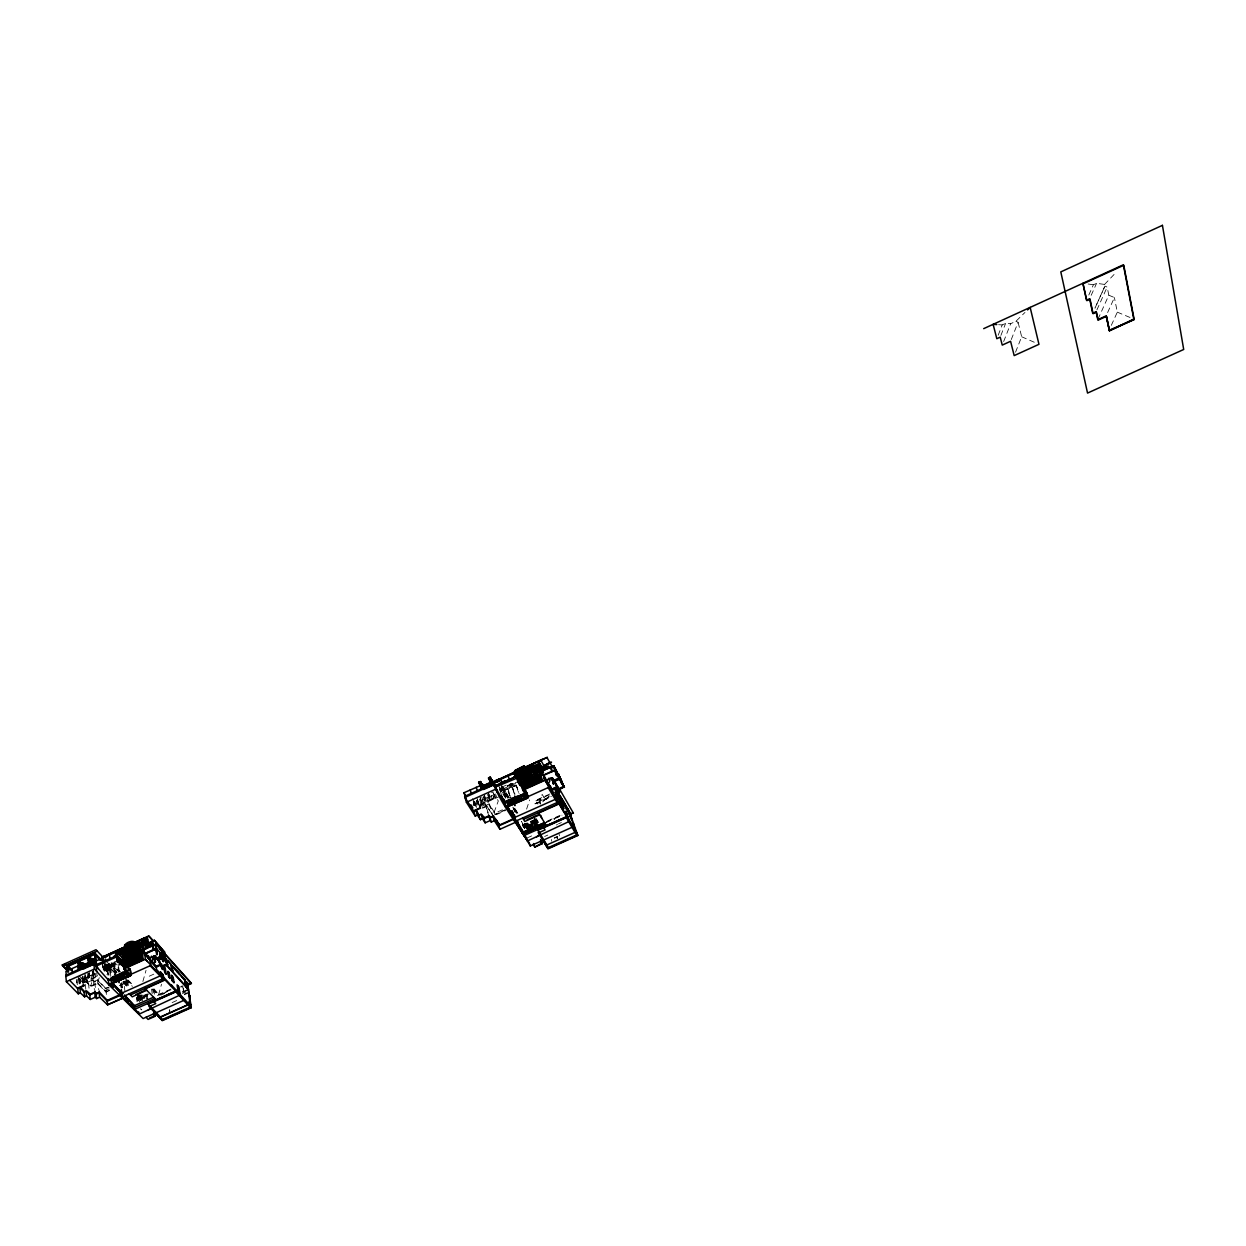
<?xml version="1.0" encoding="UTF-8"?>
<svg xmlns="http://www.w3.org/2000/svg" width="1246" height="1246" viewBox="0 0 1246 1246"><rect width="100%" height="100%" fill="white"/><g stroke="black" fill="none" stroke-linecap="round" stroke-linejoin="round"><path stroke-width="0.75" stroke-dasharray="5 3.75" d="M142.869 981.537L146.031 970.338M158.554 994.76L161.544 984.215M77.408 976.584L83.171 982.533L84.744 977.362M88.092 974.465L85.99 981.272L83.171 982.533M94.307 974.201L90.647 986.053L85.99 981.272L90.647 986.069L97.609 982.938L99.228 977.705M97.609 982.938L105.941 991.614L107.561 986.427M526.606 809.106L529.643 799.916M539.113 803.53L542.166 794.356L546.106 801.007M474.461 801.365L473.153 804.916L476.065 803.561L477.343 799.948M480.754 805.679L483.806 797.362L485.317 802.081M482.545 808.249L486.843 806.318L490.924 794.263M494.07 812.345L498.307 800.944L493.914 793.827M998.171 335.252L1002.22 324.926L1005.631 323.368L1010.677 323.695L1015.911 321.297L1024.975 312.45M1000.896 335.423L1005.631 323.368M1003.653 341.529L1010.677 323.695M1011.269 339.551L1018.107 322.262L1015.911 321.297M1015.552 352.182L1021.658 336.747L1018.107 322.262M511.234 783.282L510.112 783.796M1088.802 295.037L1093.412 284.758L1096.573 283.309L1104.563 284.431L1104.906 286.128L1094.985 308.151L1104.906 286.128L1107.18 287.094L1108.815 295.209L1097.773 319.677M1091.185 295.318L1096.589 283.309M1096.885 309.927L1107.18 287.094M1107.616 312.559L1114.407 297.56L1108.815 295.209M1111.307 325.362L1117.319 312.154L1114.391 297.56M549.268 795.805L545.888 799.683L535.733 800.306L537.898 804.122M1104.563 284.415L1115.746 272.718M542.742 801.848L545.032 799.62M109.446 990.539L106.003 992.19L97.671 983.515L90.709 986.645L86.067 981.848M119.756 985.617L126.625 982.346L122.996 981.318M93.45 970.852L94.011 977.378L97.328 975.883M488.603 793.562L490.831 800.197L494.226 798.655L491.999 792.035M501.733 787.176L506.297 785.136L506.748 786.538L515.314 782.69L514.847 781.289M114.056 962.161L118.993 959.934M507.667 785.572L514.084 782.69M103.714 961.865L107.312 965.681L115.769 961.881M507.543 785.79L514.287 782.753M519.8 780.775L500.69 789.357L500.222 787.861M115.115 962.862L107.686 966.195L113.993 972.877M115.489 963.111L107.14 967.394M515.517 783.391L500.067 790.213L499.88 789.107L500.456 790.042M500.596 791.07L515.268 783.921M475.147 802.408L477.171 801.505L479.959 805.897L485.005 803.623L489.662 816.909M89.027 988.171L88.341 981.941L84.603 978.048L82.625 978.935L79.495 975.68M85.476 977.736L88.341 976.443M89.665 975.852L92.531 974.574M93.855 973.967L95.288 973.328L95.646 976.443M116.034 963.797L109.196 966.88L110.209 975.369M515.283 784.887L502.963 790.416L505.004 796.755M110.832 976.381L109.726 967.239L116.408 964.233M481.19 800.415L484.133 799.091M485.488 798.468L488.432 797.16M489.787 796.537L492.746 795.213M505.814 797.549L503.618 790.727L516.56 785.463M109.726 967.239L113.931 965.899M115.037 975.026L113.838 965.385L116.766 964.622M505.409 809.698L495.238 814.261L489.429 805.009L486.392 806.38L485.348 804.729L480.302 807.003L477.514 802.611L475.489 803.514L472.39 798.639M503.618 790.727L507.558 788.952L510.58 797.907M510.05 795.649C503.633 785.774 515.423 783.36 514.832 796.007M514.302 793.749L512.075 786.927L516.28 785.587L518.523 792.394M473.309 805.414L476.065 803.561L478.651 807.642M503.633 791.973L507.122 796.256L503.337 791.008L504.303 791.677M82.859 982.378L98.216 975.493M482.077 803.327L485.037 802.003M489.335 800.057L486.392 801.38L484.585 795.571L486.345 801.458M490.706 799.449L493.65 798.125L491.874 792.254M495.02 797.518L496.5 796.848L495.565 793.951M82.952 983.156L98.527 976.163M479.289 805.601L500.643 796.007M88.341 981.941L93.263 979.73L94.665 981.194L95.584 989.293M118.152 969.372L118.277 970.4M94.665 981.194L97.624 979.854L105.676 988.249L106.408 994.464M486.049 805.274L489.086 803.904L494.896 813.155L503.368 809.355M482.389 807.72L486.688 805.788L490.799 812.33M108.838 987.159L105.474 988.031M109.041 987.362L105.739 988.841L97.702 980.462L94.727 981.786L93.325 980.322L88.419 982.533L84.666 978.655L82.688 979.527L79.557 976.288M494.631 814.806L505.269 810.04M496.578 814.541L505.44 810.57M104.493 990.897L109.726 988.561M105.941 991.614L109.383 990.072M119.725 985.43L126.625 982.346M549.782 794.014L535.733 800.306L537.711 803.608M535.92 800.82L549.953 794.527M149.255 976.194L154.473 973.858M540.608 804.184L539.534 801.303L550.125 796.49M534.799 803.779L551.355 796.365M535.702 803.904L551.137 796.988M523.881 825.491L521.373 821.348L521.716 822.469M136.998 999.027L145.922 995.04M137.776 999.323L147.682 994.884M523.398 826.441L535.204 821.176M138.431 999.588L141.016 998.42L141.701 1003.528M138.618 999.65L140.876 998.638M141.686 998.202L145.58 996.457L141.608 998.171L141.748 999.292M146.467 996.177L147.558 995.694M523.522 827.064L535.5 821.846M524.286 827.282L526.933 826.098M532.291 823.699L534.939 822.5M145.097 997.797L142.994 998.669L142.838 997.688M138.664 996.473L142.137 994.915M136.811 997.61L142.246 995.196M522.697 824.945L532.058 820.756M522.759 825.257L533.163 820.6M137.761 997.781L137.372 994.183M522.868 825.459L533.786 820.569L535.764 823.84M140.346 1002.765L136.904 998.311L147.402 993.607M136.935 998.544L147.433 993.856M522.401 826.145L534.986 820.507M138.306 998.358L137.636 994.464M524.052 825.662L535.048 820.74M137.029 999.245L149.286 993.763M141.733 997.672L146.28 995.32M138.96 998.949L138.228 995.087M141.717 997.563L146.717 995.32L147.246 998.934M523.289 826.752L536.45 821.083M525.516 826.176L536.543 821.239M536.59 821.41L525.469 826.005M140.549 1000.476L136.967 997.065L139.505 999.526M139.708 999.837L138.991 995.912M170.92 989.059L159.099 994.355L159.363 995.118L170.92 989.947M547.539 820.943L561.401 814.744M157.51 995.554L172.509 989.028M546.605 821.862L561.666 815.118M545.919 822.36L561.993 815.164M160.687 995.165L164.659 993.389M545.982 822.531L554.299 818.809M556.261 817.921L559.547 816.457M180.281 987.019L181.667 986.396M140.315 1008.746L141.779 1009.914L141.109 1009.198M186.744 989.869L182.695 991.691L181.823 985.96M527.089 837.951L532.135 835.708M558.535 823.824L561.385 822.547M556.401 824.977L557.507 824.478M182.632 992.517L187.71 990.243M182.414 993.529L185.81 992.018M184.315 994.09L187.71 992.564M184.33 994.76L187.663 993.264M172.119 1002.594L177.088 1000.367M544.642 836.487L547.804 835.069M554.221 837.873L557.741 836.3M551.464 839.508L551.542 841.206M554.33 838.231L557.196 836.954L557.71 838.449M501.733 789.59L500.923 789.653L501.406 791.163M108.402 965.868L108.76 975.151M998.576 324.692L1002.22 324.926M1088.163 284.01L1093.412 284.758M1117.304 312.154L1130.496 317.668M1021.658 336.747L1035.504 342.79M108.464 963.314L116.594 971.709M78.42 978.172L83.233 983.125M108.48 963.656L116.299 971.911M105.91 966.88L105.131 966.055L105.271 967.285M104.399 966.522L106.206 968.438M104.446 966.912L106.253 968.812M104.664 967.379L106.097 968.905L106.704 974.045M104.991 969.995L106.362 971.444M108.215 964.124L116.158 972.565M124.102 981.007L129.397 986.63M108.277 964.684L116.221 973.126M124.164 981.568L129.459 987.19M115.753 973.562L106.735 963.983L108.044 974.388M123.556 981.848L128.759 987.362M114.523 972.908L106.471 964.373L107.779 975.353M123.494 982.424L128.618 987.86M122.84 982.269L128.058 987.798M105.505 964.342L107.795 967.098M106.175 965.588L108.075 967.426L108.978 975.042M136.904 998.311L139.116 1000.647M102.686 962.348L107.358 966.662L108.62 977.331M102.468 962.442L112.42 972.986M111.112 962.862L119.709 972.02M127.045 979.73L132.232 985.259M117.638 970.696L113.822 966.647L114.352 965.323M125.706 979.278L132.388 986.396M142.184 997.407L142.714 1001.021M108.776 963.314L117.155 972.238M140.05 996.909L140.237 1000.413M107.063 962.005L116.735 972.301M146.218 995.554L146.779 999.199M111.875 962.675L120.364 971.724M128.213 980.088L132.107 984.231M153.928 988.779L159.177 994.931M153.087 989.168L158.694 995.211M152.105 988.981L157.712 995.024M486.688 805.788L492.871 815.6M502.34 786.74L509.256 797.876M505.736 798.234L499.677 789.325M500.02 790.291L500.518 791.117M500.767 783.843L509.287 798.172M501.702 786.055L508.493 797.113M526.046 825.942L527.105 829.415M501.25 786.226L508.446 797.938M515.19 808.95L518.071 813.622M514.551 808.343L517.417 813.031M501.422 787.908L507.776 798.234M513.663 807.813L516.623 812.641M516.919 813.591L513.944 808.747L515.19 812.61M498.042 785.058L505.658 797.471M522.541 824.852L524.161 827.5M499.584 787.893L502.418 792.503M528.74 824.93L529.799 828.216M528.133 825.195L529.285 828.45M527.603 825.241L528.756 828.683M527.183 825.631L528.242 828.917M502.045 786.351L509.084 797.861M532.369 823.248L533.381 826.612M531.263 823.606L532.338 827.079M530.656 823.871L531.902 827.282M530.126 824.104L531.341 827.453M529.612 824.338L530.858 827.749M535.266 821.394L538.272 826.332M533.615 820.055L535.593 823.31M534.394 822.204L535.546 825.631M534.3 822.235L535.469 825.677M516.28 785.587L518.819 793.671M536.091 818.435L538.07 821.706M536.403 819.385L538.397 822.672M536.014 819.261L537.914 822.407M535.811 819.946L537.711 823.092M535.624 820.771L534.409 818.778L536.512 825.21M534.939 820.398L537.976 825.459M535.204 819.136L535.609 820.055M528.818 825.319L529.145 826.238M554.236 818.638L554.563 819.588M559.08 834.275L559.61 835.864M556.76 837.141L557.258 838.651M540.297 802.798L540.577 803.654M535.842 819.432L537.213 823.154M533.973 815.507L536.325 822.531M534.908 819.307L536.138 822.983M534.892 819.821L536.605 825.163M533.942 819.027L536.076 825.397M534.861 822.064L535.998 825.444M531.808 823.419L532.945 826.814L531.762 823.513M530.407 824.618L530.718 825.537M516.296 785.027L519.099 793.546M529.145 824.681L530.329 827.983M526.591 825.755L527.712 829.151M524.955 824.213L526.466 828.839M524.379 823.248L525.89 827.874M512.34 787.363L514.551 794.185M523.678 825.335L524.753 828.668M523.071 824.354L524.706 828.761M522.51 823.435L523.756 827.048M508.103 789.263L510.86 797.783M513.757 808.514L514.769 811.66M512.869 807.159L513.773 809.962M507.122 796.256L506.81 795.291L506.452 796.552M503.882 791.163L506.078 797.985M499.864 789.964L501.484 795.041M494.101 794.605L494.974 797.58M492.902 791.631L494.849 797.798L479.071 804.869L476.564 796.692M491.267 795.883L492.186 798.779M488.37 792.331L490.831 800.197M488.183 795.509L489.631 800.134M487.575 794.185L489.335 800.15M489.086 803.904L492.715 815.538M486.968 797.814L487.871 800.726M484.305 795.493L486.22 801.661M483.277 796.116L485.099 802.019M485.005 803.623L488.619 815.258M481.75 796.848L483.557 802.658M480.208 797.487L482.046 803.39M480.006 797.424L481.906 803.608M479.492 799.091L481.003 804.013M477.95 800.757L479.57 806.022M477.249 799.698L478.9 805.072M477.171 801.505L477.514 802.611M478.075 805.103L476.704 800.617L474.773 801.474L476.611 807.47M474.072 801.287L475.661 806.458M473.869 801.225L475.505 806.598M473.355 801.645L474.43 805.165M473.184 801.723L474.539 805.664M183.333 988.421L183.723 991.022M182.695 985.742L183.536 991.302M169.845 1011.316L169.612 1009.712L169.409 1011.503M153.788 989.262L154.504 994.433M152.806 989.277L153.305 992.891M151.56 989.215L152.183 993.732M147.402 995.149L147.791 998.747M144.396 996.987L144.52 997.984M141.639 995.414L142.091 998.7M140.845 994.557L141.499 999.51M140.175 996.286L140.673 1000.008M139.131 993.592L140.004 1000.18M138.649 995.663L139.381 999.51M137.917 994.76L138.571 998.638M137.185 997.47L137.652 1001.083M136.562 997.906L137.044 1001.675M127.777 981.505L128.307 985.617M127.388 981.365L127.777 984.449M125.877 980.649L126.22 983.406M124.32 986.334L125.036 992.018M121.765 982.705L122.451 988.156M121.454 983.032L122.077 988.094M120.831 983.842L121.298 987.782M118.775 967.566L119.227 971.226M120.628 983.624L121.096 987.564M118.043 964.046L119.086 972.674M118.136 967.317L118.822 972.799M114.196 965.775L115.317 974.902M113.573 965.51L114.679 974.652M110.084 967.612L110.972 974.933M107.125 964.077L107.312 965.681M106.642 966.538L107.654 975.011M106.159 965.401L107.234 973.406M105.863 965.588L106.813 974.294M105.38 968.204L105.676 970.712M104.353 965.229L105.116 972.628M104.057 966.289L104.68 971.615M103.48 965.899L104.088 971.039M102.748 964.934L103.418 970.556M102.172 962.675L103.06 970.182M96.721 972.69L97.079 975.789M97.624 979.854L98.777 989.838M93.466 969.357L94.416 977.798M92.391 971.179L93.123 977.767M93.263 979.73L94.385 989.713M92.235 971.382L92.889 977.767M91.098 975.213L91.456 978.328M89.26 972.721L89.961 979.045M89.089 972.659L89.821 979.263M88.061 973.266L88.933 979.652M87.999 973.344L88.684 979.558M86.909 977.098L87.251 980.213M85.086 974.606L85.772 980.929M84.899 974.528L85.616 981.147M84.603 978.048L85.071 982.409M85.273 984.293L85.881 989.931M84.167 976.288L84.744 981.537M83.061 976.584L83.669 982.222M82.501 976.007L83.311 983.53M82.579 978.686L83.093 983.296M81.893 977.565L82.407 982.378M80.024 978.406L80.71 984.823M79.417 978.172L80.009 983.701M79.246 978.094L79.853 983.857M78.919 978.982L79.51 984.636M78.716 978.531L79.152 984.247M77.112 979.107L76.831 983.032L76.442 979.403M76.8 979.714L77.361 985.056M531.684 823.964L527.541 825.818L527.883 826.877L532.042 825.023L531.684 823.964M127.466 981.318L126.064 979.839L126.5 983.203L127.886 984.683L127.466 981.318M533.927 822.547L534.955 825.911L533.927 822.547M533.413 822.781L534.425 826.145L533.381 822.718"/><path stroke-width="1.5" d="M88.45 959.077L89.105 957.068C92.562 958.953 84.868 960.043 90.008 958.361M489.413 779.139L490.285 777.021L491.111 778.563L489.195 779.233M141.904 940.917L144.147 938.191L150.174 944.873M539.051 781.367L541.512 780.572M138.945 957.644L139.35 960.697L139.895 960.136M518.087 774.187L518.616 775.806L515.906 777.037L518.071 774.171M1027.561 309.927L1030.162 307.388L1038.962 344.317L1014.182 355.608L1010.584 341.279L1002.251 345.095L1000.211 337.152L996.816 338.71L993.124 324.334L996.753 324.567M540.733 768.673C546.278 762.287 562.148 758.175 540.312 767.816M123.37 953.05L120.722 954.234L123.136 951.29M538.272 762.692L540.826 760.247L545.608 768.673M521.981 768.003L524.317 765.792L526.139 768.875M543.786 766.197L550.031 762.848L543.786 765.947M540.748 767.287L544.113 766.103M148.975 958.719L151.249 961.258L149.567 959.295M1083.272 283.745L1123.767 265.273L1134.172 319.506L1109.423 330.782L1106.479 316.359L1098.131 320.144L1096.48 312.17L1093.069 313.696L1090.048 299.242L1086.855 300.66L1082.899 283.278L1086.496 300.193L1089.658 298.76L1092.695 313.229L1096.091 311.687L1097.773 319.677L1106.105 315.877L1109.423 330.782L1133.798 319.054L1123.362 264.791L983.686 328.648M90.709 962.473L90.086 959.342L88.918 959.358M480.582 783.547L482.342 784.482L483.386 787.534L481.688 784.295M489.849 779.03L492.139 780.058C500.222 804.262 517.947 823.886 530.282 845.956L572.88 826.923M109.773 984.356L130.378 975.836L108.916 984.901L94.462 969.045L93.17 958.844L93.528 963.283M1109.065 330.315L1134.172 319.506M151.015 950.9L156.077 948.611L155.516 944.624L144.053 949.359L155.75 944.11L162.323 951.43L163.257 961.569L162.712 955.324M500.908 796.443L501.313 795.696L504.287 800.976L505.674 807.346L527.572 798.094L506.826 807.159M130.378 975.836L109.757 984.138L112.934 987.471L112.389 982.969L122.03 993.124M105.941 960.261L103.216 960.915M493.323 784.653L497.029 790.011M68.468 971.257L62.3 964.902L96.004 949.732L103.667 957.894M63.608 966.242L97.281 951.087M66.443 965.245L94.821 952.474M101.829 960.432L94.883 953.065L66.832 965.697L67.346 970.805M100.739 959.825L94.945 953.688L67.191 966.071L67.814 972.16M492.077 779.856C496.188 792.908 488.728 772.473 493.478 782.753M91.083 962.379L78.7 967.94L78.14 962.597M481.517 787.238L492.372 782.862M98.356 968.718L93.824 963.828L65.836 976.428M514.598 774.872L539.845 763.518L513.368 772.582L547.415 757.288M152.619 943.222L147.262 946.228L153.554 943.938M548.785 766.788L542.431 769.094L539.3 763.751L542.82 769.919M521.996 784.622L521.077 785.027L522.822 790.275L544.985 780.292L539.02 762.91L542.493 768.86M166.466 960.401L167.011 964.17L166.107 959.607M94.945 953.688L95.662 965.463M78.623 963.36L77.75 962.177L79.542 961.367L80.523 962.41M89.136 957.458L87.36 958.267L89.105 957.068L90.382 963.797L79.448 968.718L78.7 967.94M77.797 962.566L79.573 961.756M77.922 962.691L79.697 961.896M89.042 957.691L87.703 958.283L89.042 964.404L88.746 958.563M478.604 782.27L480.442 781.444L481.299 782.986L479.461 783.812L478.604 782.27L479.585 783.796M488.448 777.847C493.4 776.507 486.033 777.722 489.413 779.373M478.729 782.628L480.567 781.803L481.299 782.986M82.407 966.6L81.956 963.47L78.654 962.971L79.448 968.718M478.822 782.784L480.645 781.958M490.535 783.376L488.868 778.252L490.254 777.629L490.799 778.516M78.747 963.065C77.953 972.16 81.987 964.544 89.478 962.27L90.522 963.298M88.295 958.922L90.086 958.112M78.887 963.376L80.227 962.769L80.803 968.111L79.526 966.787M491.407 783.827L489.958 778.376L491.438 782.924L493.899 784.855L483.713 789.434C479.274 788.983 478.573 776.336 481.579 787.347M479.352 783.438L481.174 782.613M489.164 779.03L491.111 778.563M89.401 962.161L93.559 962.286C87.796 965.416 86.893 955.557 93.201 959.046L92.033 959.529M83.124 963.516L79.401 963.75L77.75 962.177M89.914 959.342L89.073 959.202M489.849 779.233C495.285 782.768 486.719 775.713 491.158 782.363M89.712 959.451L92.079 959.42M482.981 787.316L481.75 784.17L479.679 783.002M81.738 963.579L82.75 963.61M481.937 784.435L480.131 782.8L481.392 787.643L480.831 786.756L491.142 782.114L493.105 783.08L491.485 782.317M490.597 779.731L491.407 780.183M83.809 963.797L82.906 963.625M90.304 964.015L93.793 963.033L93.139 958.844M490.426 779.466L491.236 779.918M126.749 948.081C119.709 944.826 133.431 938.534 134.755 942.755M93.201 959.42L92.235 959.42L92.702 962.551M465.07 796.178L464.026 792.721L482.311 784.746M84.058 963.703L79.884 963.563M124.569 945.714L133.711 941.602M480.598 783.718L482.794 784.669M80.211 966.553L90.88 962.488L90.413 959.358L91.861 959.529M89.93 962.333L88.871 962.862M152.791 940.699L148.928 936.4L101.658 957.66L148.85 935.839L154.006 941.571M101.861 957.24L105.147 955.76L105.708 957.193M489.834 783.049L481.19 786.896L481.797 787.799M481.299 787.254L486.703 784.809M491.516 782.504L492.372 783.485L481.143 788.531L479.04 782.675M499.584 780.339L498.976 779.093L495.596 780.603L496.796 781.164M78.95 968.189L78.451 963.423M88.466 964.124L92.251 962.41L93.185 963.454L92.578 959.436M102.515 956.944L144.147 938.191L117.513 950.76L144.225 938.752L150.345 945.527M492.045 782.675L480.956 788.251M92.079 962.41L95.942 964.996M128.54 946.321L129.35 945.963M130.441 945.418L132.076 944.686M496.438 780.837L499.148 779.622L499.693 781.055M93.528 962.301L92.422 962.426M491.874 783.625L490.581 783.08M83.778 967.161L65.727 975.275L66.365 981.661L78.28 993.825L80.383 992.891L84.557 996.816L86.535 995.928L90.273 999.463L95.226 997.252L96.627 998.576L99.618 997.236L107.623 1004.899L122.591 998.202L122.139 994.542M142.309 940.855L147.62 945.87M492.793 783.329L498.789 781.32M506.546 806.209L513.991 818.264L515.33 822.391L499.958 829.275L494.335 820.709L491.267 822.08L490.254 820.553L485.161 822.827L482.467 818.762L480.426 819.681L477.42 815.149L475.256 816.114L466.425 802.315L464.633 796.35L483.479 787.908M519.411 771.726L522.588 770.293L526.046 780.65M493.4 783.812L492.139 782.706M93.839 963.501L83.949 968.142L93.824 963.828M144.863 940.543L145.969 940.06L146.203 941.742M488.588 786.46L493.681 784.17M79.978 968.485L84.012 968.687L93.917 964.233L89.182 963.22M117.482 954.467L120.722 953.003M102.997 961.102L105.38 959.934M114.009 956.149L120.815 953.097M500.222 782.971L505.378 780.65M513.975 776.788L515.813 775.962M95.521 965.011L117.311 955.386L118.526 961.943L117.654 962.333L116.563 956.944L96.082 966.148L93.092 962.706M95.49 965.292L96.612 965.338L95.833 965.697L94.587 953.751M494.506 786.101L516.607 776.165L522.588 786.428M102.686 962.348L105.863 960.915M520.454 784.559C529.005 799.247 518.492 776.803 517.012 776.165L494.569 786.351L495.596 786.444L494.366 782.566L493.354 782.566L515.486 772.754L521.435 784.232M123.588 953.159L126.469 951.866M128.665 950.885L131.546 949.592M133.976 948.502L136.842 947.209M139.054 946.212L141.919 944.92M494.678 786.538L493.525 782.472M500.767 783.843L505.814 781.569M519.878 775.464L522.822 774.14M525.096 773.127L528.039 771.804M530.547 770.682L533.49 769.358M535.764 768.33L538.724 767.006M145.704 944.125L154.348 940.247L164.752 952.302L154.348 940.247M492.575 783.018L495.394 787.098L517.713 777.816L527.011 793.281L528.475 797.674M124.865 977.627L124.413 974.154L127.731 972.674L127.949 976.194L130.752 974.933L124.693 968.578L124.117 963.703L117.934 957.068L116.563 956.944L117.654 962.333M144.801 945.138L154.426 940.808M137.2 949L134.163 950.371L134.88 955.775L137.917 954.42L137.138 949.078M142.278 946.726L139.241 948.081L139.973 953.486L143.01 952.131M531.061 772.427L534.176 771.025M66.365 981.661L94.462 969.045M466.425 802.315L495.316 789.341M118.697 959.14L120.068 959.249L120.691 964.248L119.803 964.638L118.697 959.14L119.585 958.735L120.239 964.046M548.536 766.352L542.431 769.094L547.15 766.368M517.978 780.152L518.897 779.747L520.781 784.98L519.878 785.385L517.978 780.152L519.255 780.323M124.179 957.722L127.092 956.414M129.257 955.433L132.185 954.125M134.568 953.05L137.496 951.726M139.661 950.76L142.589 949.452M521.28 779.716L524.286 778.376M526.513 777.379L529.519 776.024M531.98 774.919L534.986 773.564M537.213 772.567L540.219 771.212M120.161 960.027L124.226 964.887L120.239 960.541M117.171 961.819L118.541 961.928L117.934 957.068M519.489 781.04L522.915 787.41M558.083 774.187L553.831 765.683L541.823 771.072L553.504 766.243C557.32 769.498 567.055 799.761 558.488 774L562.444 783.625M519.224 781.834L517.947 782.192L519.208 782.363M519.816 782.021L523.398 789.45M120.426 962.13L124.569 967.519L120.566 963.189M132.59 956.803L129.553 958.174L128.852 952.754L131.889 951.383L132.528 956.788M122.871 961.32L143.929 951.866M525.127 780.853L522.105 782.208L520.392 777.224L523.507 775.822L525.189 780.884M530.36 778.501L527.354 779.856L525.687 774.887L528.725 773.47L530.422 778.532M532.821 777.411L535.827 776.056L534.145 771.087M538.054 775.059L541.06 773.704M120.504 962.66L124.6 967.503M542.103 773.439L520.47 783.158L521.217 784.575M523.242 788.391L520.298 783.5M119.772 963.765L119.523 960.837M122.965 962.083L144.474 952.427M119.32 964.124L120.192 963.734M520.454 783.999L520.626 784.482M520.703 783.874L542.804 773.937M120.628 963.719L124.429 967.581M123.556 962.504L122.124 949.919M519.52 784.809L520.766 784.98M122.061 963.423L120.13 961.149L124.335 965.401M123.074 962.956L144.598 953.283M123.136 963.329L124.008 962.94M156.077 948.611L144.863 953.642L148.897 958.065L155.236 955.775M543.069 774.747L521.872 784.264L523.694 789.886L528.102 797.16L524.379 788.438M144.925 954.047L156.638 948.782M123.229 964.093L124.102 963.61M543.412 775.51L555.451 770.106M521.28 785.634L522.167 785.245M521.326 785.743L522.199 785.354L523.694 789.886M528.834 782.924L531.917 781.554L532.899 784.497L529.861 785.805M124.164 965.479L120.192 961.678L124.491 966.989M500.674 796.537L501.593 796.132M126.485 964.856L129.382 963.563M130.705 962.956L133.587 961.663M134.926 961.071L137.808 959.763M139.147 959.171L142.044 957.878M525.049 786.319L528.008 784.996M529.379 784.373L532.354 783.049M533.724 782.426L536.683 781.102M538.054 780.479L541.029 779.155M77.377 988.234L83.996 985.259M126.64 966.46L129.631 965.12L129.226 961.959M130.861 964.56L133.852 963.22L133.447 960.059M135.082 962.675L138.088 961.32L137.667 958.174M139.303 960.775L142.309 959.42L141.873 956.274M473.511 810.803L480.317 807.751L479.975 806.676M69.683 980.368L77.735 988.608L84.354 985.633L83.061 984.309M525.532 787.752L527.961 786.413M483.573 788.998L493.743 784.341L464.96 797.44L473.776 811.239L480.582 808.171L479.632 806.676M162.323 951.43L159.301 948.829M156.498 954.358C158.943 957.317 153.305 940.091 156.762 954.654M161.435 958.781C157.089 938.565 162.961 973.344 160.641 953.237L159.831 953.112L160.936 958.999M557.071 774.965L556.573 775.604L553.831 765.683M558.551 774.187L562.865 784.528M148.445 958.704L154.426 956.025L158.491 960.183M546.215 780.136L551.153 777.925M559.656 780.541L555.264 769.779L543.225 775.183L551.776 790.042M558.706 774.654L559.859 778.158M554.19 780.666L558.068 787.41L551.962 778.002L545.826 780.759L550.467 788.749M557.834 775.355L560.248 778.999M553.333 783.921L551.962 778.002L553.333 783.921L553.894 783.267M162.93 953.424L163.911 957.598M112.436 976.973L117.451 974.715M120.8 973.219L130.036 969.077L130.768 974.979M110.754 978.126L115.722 976.584M119.149 974.356L122.638 972.799M163.553 954.327L164.815 959.373M526.31 791.646L525.142 791.615M107.95 979.527L109.695 980.135L114.585 977.939M162.494 955.09L167.042 963.376L162.478 954.981M503.914 802.237L509.925 799.402M511.592 798.655L515.19 797.035M516.389 796.505L519.021 796.147M559.407 777.379L563.862 786.351L558.006 788.983L554.049 780.292L559.89 777.66M127.637 971.226L108.324 980.026L96.082 966.148M128.79 969.092L130.145 970.229M160.672 956.398L157.214 957.956L161.139 966.507L161.98 967.441L167.665 964.887M163.117 955.775L156.03 958.486M164.02 955.23L164.706 958.875M526.591 792.612L504.817 801.832M165.562 960.37L164.176 955.589M495.394 787.098L504.209 802.782L526.669 792.705M125.846 972.877L115.738 976.693M560.03 778.034L553.022 781.382L551.589 778.906M99.618 997.236L99.119 992.86L96.129 994.199L94.727 992.75L89.774 994.962L86.005 991.084L84.027 991.972L79.837 987.673L80.383 992.891M161.046 957.567L163.538 956.445M518.772 796.988L523.709 794.761M157.385 959.233L163.086 956.679L166.839 963.968M493.058 816.613L489.99 817.983L488.946 816.332L483.869 818.622L481.081 814.23L479.04 815.149L475.941 810.258L477.42 815.149M111.252 980.228L114.227 978.889M116.08 978.048L122.747 975.057M124.6 974.232L127.59 972.892M164.519 956.523L165.562 960.573M554.47 781.476L560.591 778.672M163.787 957.115L157.946 959.669L155.252 955.947M560.466 779.451L563.753 786.693L561.557 780.993M116.205 979.06L122.871 976.07M154.535 961.881C156.544 963.189 152.51 958.89 153.756 956.321L156.108 959.062L157.868 959.186M116.065 979.372L123.058 976.148M165.033 957.458L166.061 961.523M512.604 801.785L519.8 798.561L512.636 801.879M560.934 780.432L560.7 779.171M165.422 958.283L166.902 962.971M111.875 982.751L123.136 993.592M130.409 974.559L151.015 965.338L191.261 1007.313L162.214 1020.272L155.423 1013.06M111.673 983.281L118.9 980.041L119.227 982.72L116.049 979.278M125.052 977.269L127.917 975.976M506.592 806.1L513.726 816.255M165.889 959.155L167.789 965.229L166.434 963.734M527.868 796.692L549.05 787.207L577.708 835.163L547.882 848.464L542.913 840.318M506.888 807.361L508.804 810.367L507.465 806.162L514.146 803.156L514.956 805.664L513.383 803.047M522.183 799.543L525.142 798.219M162.915 961.196L163.756 961.351M528.102 797.113L525.205 798.406L524.255 795.322M562.195 782.348L559.454 776.523M119.99 994.666L107.296 1000.351L99.415 992.19L96.425 993.529L95.023 992.081L89.416 994.588L89.291 993.436M483.604 818.186L489.351 815.616L490.394 817.267L493.463 815.881L499.288 825.132L513.959 818.544M165.734 961.133L166.185 962.021M562.522 783.189L563.675 786.553M160.765 974.061L156.575 969.466L156.124 966.32L161.497 963.859M556.993 786.896L551.573 789.341L548.302 782.986A3.785 2.523 -19.2 0 0 549.611 779.731M161.871 964.466L156.093 967.254L150.828 961.46M557.133 787.285L559.641 791.942L557.133 787.285L551.417 790.385M551.371 790.213L557.476 787.472M563.706 785.883L559.376 777.286M161.139 966.507L167.244 964.077M559.89 788.796L564.267 786.833L558.613 790.026L558.006 788.734M162.245 969.123C164.394 969.715 160.5 968.703 161.778 965.884M558.706 791.802L559.641 791.942M172.104 967.566L172.976 967.176L187.57 983.374L186.713 983.764M160.983 975.54L119.663 994.059L132.403 1006.534L132.029 1003.637L125.363 996.613L125.799 1000.071M494.662 818.622L499.21 824.478L496.033 819.432M556.837 798.67L513.648 817.937L522.79 832.266L516.997 821.612L518.04 824.852M513.663 818.046L515.003 817.454M120.473 995.289L107.203 1001.239L98.761 992.486M163.615 978.188L160.968 975.4L160.454 971.88L163.226 974.917L163.709 978.312L121.625 997.236L108.916 984.901L108.246 979.263L109.212 979.621M107.421 1004.681L122.591 998.202M129.273 993.778L130.487 994.978L164.02 979.963M145.284 988.841L164.363 980.306L150.127 965.743M522.635 817.983L523.507 819.354L557.974 803.935M538.615 813.108L558.208 804.324L548.131 787.612M136.141 994.448L145.735 990.149M527.136 819.775L538.615 814.635M146.67 990.227L132.247 996.831L130.487 994.978M131.157 1004.027L132.029 1003.637M521.015 829.945L521.903 829.556M134.023 1007.578L131.235 1004.65L131.531 1006.924L153.601 997.174M523.881 835.77L521.202 830.537L521.949 832.764L544.471 822.562M521.949 832.764L544.938 822.609M132.87 1008.232L154.925 998.498M569.001 813.14L569.874 812.735L555.171 787.363M522.245 832.281L522.915 834.275L545.405 824.089M522.915 834.275L545.468 824.182M187.975 984.652L191.354 983.141L188.053 985.212M569.796 814.245L573.269 812.688L569.983 814.759M134.21 1009.54L176.029 990.944M176.138 991.068L147.542 1003.7L152.183 1008.31M523.818 835.677L566.743 816.582M566.821 816.722L537.556 829.82L540.795 834.976M148.103 1004.26L176.589 991.536L176.418 990.399M537.883 830.334L567.132 817.251L566.774 816.192M149.691 1005.849L148.835 1006.238L162.26 1020.661L191.308 1007.687L187.445 982.549M187.819 989.402L187.71 990.243M539.02 832.141L538.132 832.546L548.006 848.838L577.833 835.521L569.329 811.644M151.732 1007.874L148.103 1010.21M540.484 834.462L536.605 836.907M189.548 1000.694L189.345 994.884M573.643 823.513L572.428 822.251M184.61 1000.024L143.119 1018.558L121.625 997.236L121.018 992.361M154.364 1014.992L155.205 1016.253L148.087 1019.43L146.031 1017.266M154.551 1015.194L153.974 1011.799M541.247 842.467L541.87 843.137L534.783 847.078L542.088 843.807L540.577 839.929M149.411 1018.075L155.111 1015.537M541.527 842.748L540.499 839.975M534.518 846.159L533.662 843.542M159.504 1017.406L188.598 1004.401L191.308 1007.687M159.613 1017.53L188.707 1004.541M190.108 1004.369L188.769 1001.893L189.267 1005.133M575.87 832.017L545.982 845.364M575.995 832.421L575.2 829.665M117.513 950.76L143.508 941.275L118.946 952.333L117.513 950.76L120.722 954.234M146.794 955.76L147.246 955.62A4.05 2.539 -10.5 0 1 147.76 955.511M101.596 957.084L107.094 955.994M124.491 945.169L127.886 944.53M121.064 949.499L117.436 950.2L120.66 953.673M62.3 964.902L66.131 964.451M79.884 966.585L80.71 967.363M83.684 963.345L79.666 963.672M480.567 783.313L482.685 784.326M112.934 987.471L110.24 984.636M160.563 972.129L162.369 976.817L161.03 975.353M156.233 999.822L144.941 988.499L146.685 990.368M162.338 976.911L163.709 978.312M80.756 987.595L83.903 990.819L84.557 996.816M62.362 965.525L68.499 971.849M87.142 991.224L89.65 993.81L90.273 999.463M96.658 992.75L96.425 993.529M71.629 969.668L67.486 965.401L68 970.447M67.549 966.008L71.692 970.291M66.832 965.697L70.975 969.964M69.776 969.295L67.253 966.694L95.319 954.078L96.612 965.338M80.133 968.407L79.23 967.706L92.033 962.519M82.516 967.13L84.012 968.687M83.466 963.516L79.557 963.22M120.332 992.641L121.485 993.856L121.438 992.797M87.313 957.878L88.435 959.311M91.254 962.379L92.516 963.423L92.188 959.545M111.813 983.686L121.158 993.514M90.927 962.364L91.846 963.376L91.41 959.389L92.204 962.535M90.086 962.348L91.192 963.345L90.756 959.373M138.867 1013.325L134.132 1008.357L134.288 1009.634M121.469 996.052L131.484 1006.566M89.105 962.473L89.883 963.283M88.201 962.831L89.416 964.139M129.911 975.353L123.837 968.967L121.469 950.215M93.107 958.999L95.194 961.414L116.579 951.679L123.074 958.672M88.918 957.551L90.133 958.501M124.444 994.978L134.911 1006.005M89.182 958.595L90.133 963.547M111.673 982.533L122.046 993.778L111.719 982.923M102.982 961.663L103.418 962.66L102.359 958.065M154.769 1015.428L154.224 1012.204M153.165 1014.073L155.205 1016.253M100.007 959.513L94.213 953.377L100.085 960.121M115.224 951.586L115.722 955.542M124.507 966.989L123.961 962.566L117.046 955.37L116.563 951.664L116.875 955.417M126.531 965.634L130.16 969.544M125.893 965.619L130.659 970.727L131.266 975.431M120.784 949.81L120.068 949.047L120.379 949.873M123.416 948.627L122.7 947.863L123.494 949.203M126.531 944.826L127.575 945.979M147.526 961.554L145.408 959.249L142.854 940.605M149.131 957.535L151.015 965.338L145.408 959.249L123.837 968.967L124.693 968.578L123.961 962.566M148.959 958.47L144.661 953.751L156.373 948.486L160.329 952.879M156.591 966.818L151.576 960.604A3.831 2.399 -10.5 0 0 152.339 957.613M188.894 1002.656L190.872 1004.837M144.754 954.436L156.217 967.005M161.902 973.593L163.148 974.964M189.143 1004.354L171.263 984.761L171.434 985.898M163.538 977.082L171.403 985.711M161.31 966.195L167.587 964.279L167.011 963.641M171.979 978.126L173.879 982.471M168.755 977.004L170.11 978.499L169.285 972.846L167.93 971.35L168.755 977.004L168.039 971.584L169.222 972.892M172.322 980.913L174.019 982.783L173.178 977.144L171.496 975.275L172.322 980.913L171.59 975.509L173.474 979.714M142.091 939.718L146.389 944.452M142.978 941.509L147.542 946.057M142.542 941.291L147.667 947.038M147.168 947.007L145.315 944.966L145.751 948.175M155.205 961.569L154.426 956.025L160.345 962.597M145.626 946.508L147.246 948.284L147.075 947.053M159.815 962.13L154.426 956.025M165.251 968.516L164.051 967.192L164.83 972.565M188.613 994.62L190.015 996.629L188.707 995.18M145.798 947.739L146.607 948.627L146.265 946.166M152.853 945.403L153.679 949.686M162.105 955.635L163.257 961.569M152.323 945.636L153.149 949.919M185.607 983.639L187.04 985.228M187.476 987.907L185.981 986.256L185.218 981.054M166.528 964.856L188.458 989.106M166.528 965.463L188.567 989.854M164.301 953.034L191.354 983.141M163.101 952.162L191.432 983.701M167.758 960.541L171.559 964.747M184.782 979.449L172.82 966.148L172.976 967.176M147.978 939.063L148.321 943.643M160.641 953.237L163.46 956.71L162.587 952.489M166.668 959.809L171.652 965.338M172.898 966.725L179.502 974.045M182.072 976.911L184.875 980.01L185.934 986.925M187.507 982.938L186.962 982.331L187.897 988.499M1106.479 316.344L1109.423 330.782M555.031 795.742L557.071 800.275L554.922 795.493L556.9 798.951M464.633 796.35L466.347 799.029M476.642 810.803L480.426 819.681M464.026 792.721L465.474 795.68M470.926 804.838L472.888 807.891M481.672 814.604L484.211 817.236L483.277 817.111L485.161 822.827M492.793 816.192L498.867 825.849L514.24 819.011L504.209 802.782M481.75 786.304L482.311 787.223M482.607 787.674L483.713 789.434M479.757 783.718L481.143 788.531M481.859 787.441L481.299 786.475L482.529 787.924L480.769 782.893M527.572 798.094L522.822 790.275M546.402 825.693L538.365 812.703L539.643 814.822L524.8 821.472L523.507 819.354M503.602 801.271L503.867 801.708M506.437 805.851L513.882 817.906L511.67 811.021M528.927 842.639L526.264 838.013M488.79 778.111L489.585 779.311M491.22 782.223L495.051 786.024L496.936 791.958M523.491 834.571L526.98 840.209M514.427 820.444L521.778 832.328M490.332 782.846L490.986 784.108L489.398 779.015M533.335 844.103L533.849 844.913M533.272 844.617L534.783 847.078M517.215 820.6L518.102 822.064M503.4 798.717L504.287 800.15M491.89 780.448L492.684 783.594M513.882 816.519L514.754 817.921M516.015 819.961L523.725 832.453M507.465 806.162L515.673 821.13M511.826 799.371L505.471 802.954L504.895 801.661M540.655 840.832L541.153 841.657M540.593 841.362L542.088 843.807M543.131 839.617L546.122 844.508M513.368 772.582L515.735 776.507M520.127 783.578L525.719 793.001M515.906 777.037L513.539 773.112L540.826 760.247M518.352 774.965L517.043 772.785L519.411 779.996M517.106 769.607L517.869 770.9M517.542 771.85L517.199 771.508M544.595 778.797L548.474 785.432M556.043 798.779L557.943 801.972M543.786 778.376L550.234 789.372M552.087 792.503L553.925 795.649M554.595 796.786L555.934 799.075M538.599 763.658L541.044 767.848M541.776 768.922L542.945 770.931M559.049 798.655L558.068 796.926L560.902 803.904L559.065 798.624M542.166 770.059L543.49 772.395L541.231 767.458L542.259 770.449M561.619 804.028L562.771 806.069M572.802 823.295L573.939 825.459M557.024 797.222L558.006 798.951L555.186 791.973L557.865 798.639M559.921 802.175L560.747 803.577M562.522 806.614L563.737 808.747L560.669 801.365L563.581 808.42M566.151 812.548L566.852 813.731M567.008 815.009L567.849 816.582M543.287 775.121L549.05 787.207M575.45 830.381L576.898 832.842M576.01 831.97L563.036 809.822L563.394 810.881M555.623 797.533L550.467 786.133M557.616 800.944L563.332 810.71M555.981 788.516L559.22 794.465M569.531 811.785L561.821 798.53L562.148 799.496M569.079 812.47L570.107 814.261M554.797 787.752L556.292 791.085M557.647 791.802L559.937 797.347M555.451 789.684L556.432 791.397L555.405 788.531M559.111 795.945L560.077 797.658L558.629 793.484M569.92 814.915L570.995 816.769L568.752 810.944M538.817 761.758L541.948 767.115M554.034 788.064L571.992 818.793M551.931 771.679L550.311 767.256M559.703 789.357L573.456 813.217M552.679 777.987L554.112 780.448M551.962 778.002L558.192 789.294M557.554 774.716L559.516 778.267M554.766 770.402L556.573 775.604M563.846 786.117L564.469 787.394M552.835 767.707L546.932 757.49L493.883 781.709L542.275 759.344M550.857 767.022L552.461 771.445M188.442 993.498L189.937 996.068M561.307 780.728L561.697 781.756M562.351 782.8L561.868 782.13M575.792 831.876L577.833 835.521M546.838 781.413L547.586 783.843L546.418 780.744M166.793 960.51L161.996 951.57L166.403 960.277M553.504 766.243L554.813 769.95M567.615 808.498L571.976 820.958M573.581 825.537L576.259 832.686M568.846 812.719L570.87 818.497M572.319 822.999L574.11 828.154M569.702 821.207L527.245 841.05L526.544 838.901M569.375 820.662L565.622 811.364L568.145 818.529M557.149 786.771L558.956 792.238M560.342 796.023L560.684 796.973M556.728 786.039L555.233 782.737M548.536 766.352L542.244 768.564L542.555 769.483M557.974 793.39L559.158 796.77M556.915 798.92L558.021 802.097L514.785 821.535L513.305 816.971M555.996 797.393L557.04 800.415M545.296 777.893L546.231 780.385M541.963 768.782L542.758 771.072M544.362 776.32L544.751 777.442M544.159 775.962L544.891 778.096M538.443 763.159L542.337 774.14M541.356 773.766L539.534 768.471L536.076 770.028L537.883 775.324M538.365 765.792L539.175 768.175M541.138 773.719L539.409 768.673L536.294 770.075L538.007 775.121M536.855 766.524L537.633 768.813M537.867 769.421L539.565 774.373M541.589 780.588L540.577 777.66L537.509 779.03L538.506 781.974M535.297 767.162L536.107 769.545M539.051 778.392L540.032 781.242M533.693 765.309L537.197 775.635M533.241 765.511L536.746 775.837M536.107 776.133L534.316 770.822L530.858 772.364L532.649 777.691M533.148 768.143L533.958 770.511M537.244 782.55L536.247 779.607L533.163 780.977L534.16 783.921M536.201 779.669L537.166 782.519L534.207 783.859L533.241 781.008M531.637 768.875L532.4 771.165M532.634 771.772L534.316 776.725M534.721 780.339L535.687 783.189M528.756 768.502L531.964 777.987M527.79 767.957L531.279 778.298M530.64 778.579L528.849 773.268L525.407 774.825L527.183 780.136M527.665 770.651L528.429 772.941M530.391 782.286L531.341 785.136M526.186 771.321L526.949 773.61M527.183 774.218L528.849 779.186M540.889 815.538L541.792 818.248M524.706 771.975L525.485 774.28M523.32 770.947L526.497 780.448M528.569 786.444L527.572 783.5L524.504 784.871L525.485 787.83M525.407 780.931L523.632 775.619L520.174 777.161L521.949 782.488M522.479 772.925L523.273 775.308M526.061 784.232L527.011 787.083M520.968 773.657L521.731 775.962M521.965 776.57L523.616 781.538M526.046 791.21L526.404 792.269M519.426 774.296L520.221 776.694M524.301 788.297L524.613 789.248M525.173 791.335L527.229 797.549L506.468 806.583M517.713 772.489L521.264 782.8M525.438 798.312L524.379 795.119L520.984 796.646L522.261 799.776M517.713 777.816L520.034 784.419M517.012 776.165L519.878 785.385M516.623 776.18L515.47 772.738L516.451 776.242M516.436 777.644L518.289 782.768M522.744 796.054L523.741 799.107M520.47 800.586L519.411 797.347L512.215 800.571L513.29 803.872M519.598 798.499L519.286 797.549L519.52 798.484M519.909 800.851L519.411 799.34L516.95 800.446L517.448 801.972M517.059 798.608L517.339 799.465M508.166 776.024L509.287 779.451M515.065 796.677L515.423 797.752M516.202 800.166L516.888 802.237M516.311 802.486L515.813 800.96L513.352 802.066L513.85 803.608M529.145 842.483L530.282 845.956M514.66 799.683L514.941 800.539M525.578 836.268L526.715 839.804M512.433 800.633L512.745 801.567M511.483 798.297L511.795 799.262M518.819 824.541L519.8 827.593M511.717 804.589L510.658 801.271L507.247 802.798L508.321 806.131M510.533 801.49L511.499 804.682M514.442 814.868L515.283 817.469M513.554 814.23L515.05 818.404M512.355 811.395L514.146 816.924M512.106 810.99L513.991 816.675M509.007 802.222L510.019 805.368M500.861 779.311L501.967 782.737M507.465 802.86L508.493 806.053M498.914 779.716L499.288 780.868L496.811 781.974L496.266 780.308M501.499 796.459L501.842 797.533M493.759 782.286L494.974 786.413M490.613 778.47L492.372 783.485M491.002 779.949L492.03 783.204L490.254 777.629M498.945 824.058L499.288 825.132M498.54 824.774L499.958 829.275M492.715 815.538L494.335 820.709M482.654 784.217L483.635 787.363M481.423 783.999L482.638 787.145M481.968 787.036L480.426 782.052L481.813 786.709M489.662 816.909L491.267 822.08M488.619 815.258L490.254 820.553M476.206 787.238L477.28 790.696M481.081 814.23L482.467 818.762M470.209 789.933L471.362 793.702M473.776 811.239L475.256 816.114M188.239 989.48L190.42 1003.715M186.713 982.564L187.57 988.14M185.919 981.848L186.729 987.034M188.489 1003.622L188.598 1004.401M184.657 979.777L185.592 985.944M176.823 970.603L176.979 971.631M180.468 994.838L138.991 1014.213L138.68 1011.939M180.016 994.355L178.879 986.801L177.088 984.823L178.303 992.47M174.829 968.376L174.97 969.404M165.998 959.109L166.902 964.046M162.603 955.417L163.413 960.962M162.79 965.977L163.257 969.201M162.447 965.588L162.915 968.827M162.136 966.273L162.603 969.497M161.404 966.803L159.192 961.616M155.75 944.11L157.417 954.327M159.737 973.313L160.095 975.945M153.694 946.944L153.133 942.988L147.184 945.667L147.324 946.649M155.548 961.959L154.8 956.585L154.893 962.255M146.95 938.768L147.402 942.085M146.732 938.861L147.184 942.147M148.679 956.383L148.897 958.065M146.156 939.78L146.67 943.518M148.43 956.118L148.741 958.392L146.67 954.841M142.418 940.792L144.038 952.629M143.197 952.193L142.433 946.508L139.054 948.019L139.832 953.704M140.331 944.343L140.658 946.804M140.767 947.443L141.483 952.754M140.393 956.99L140.798 960.059M137.667 942.926L139.163 954.015M137.356 944.047L138.711 954.202M138.104 954.483L137.34 948.782L133.976 950.309L134.724 955.994M135.238 946.617L135.565 949.078M135.689 949.732L136.39 955.059M136.172 958.89L136.577 961.943M132.606 945.216L134.07 956.305M131.936 945.512L133.4 956.601M132.777 956.881L132.029 951.181L128.665 952.692L129.413 958.392M131.951 960.791L132.356 963.843M129.942 949L130.269 951.461M130.378 952.115L131.064 957.442M127.31 947.583L128.743 958.688M129.802 969.715L129.677 968.687M126.874 947.785L128.307 958.89M127.684 959.171L126.952 953.455L123.588 954.966L124.32 960.682M129.054 968.703L129.288 970.494M127.731 962.675L128.136 965.743M127.279 966.117L127.404 967.145M132.606 1006.207L132.964 1008.326M124.865 951.29L125.192 953.751M125.301 954.405L125.971 959.732M131.344 1004.883L131.624 1007.017M126.095 973.609L126.516 976.864M122.248 949.873L123.65 960.978M127.824 999.214L128.245 1002.469M122.591 972.41L122.731 973.562M123.338 978.328L122.902 974.839L115.894 977.985L116.33 981.521M119.694 951.679L119.99 955.495M122.7 975.135L122.809 976.054M122.778 978.577L122.575 976.957L120.177 978.032L120.379 979.668M119.055 952.598L119.367 955.106M119.18 959.654L119.803 964.638M120.566 976.085L120.691 977.004M121.329 989.433L121.797 993.171M121.937 994.324L122.388 997.984M119.086 973.983L119.242 975.135M119.554 977.705L119.834 979.917M119.273 980.166L119.071 978.531L116.672 979.605L116.875 981.272M118.245 977.144L118.354 978.048M114.632 982.284L114.367 978.671L111.065 980.15L111.486 983.733M114.18 978.967L114.585 982.315M112.747 979.605L113.152 982.969M109.461 954.872L109.913 958.548M105.147 955.76L105.599 957.8M104.991 956.43L105.131 957.644M107.826 978.499L107.966 979.636M102.811 959.498L103.075 962.473M107.063 1000.086L107.623 1004.899M94.883 953.065L96.238 964.965M99.275 991.037L99.415 992.19M94.758 955.075L96.674 971.35M96.004 993.046L96.627 998.576M94.883 990.928L95.023 992.081M91.083 959.389L91.534 962.504M90.974 959.436L91.316 962.442M94.727 992.75L95.226 997.252M89.79 958.47L90.382 963.797M88.653 958.47L89.276 963.314M88.217 958.672L88.746 963.423M82.968 963.501L83.233 966.631M86.005 991.084L86.535 995.928M82.625 963.501L83.077 966.616M82.298 963.485L82.734 966.616M81.629 963.47L82.236 966.6M81.457 963.454L81.893 966.585M81.115 963.454L81.566 966.585M80.788 963.438L81.224 966.569M80.445 963.423L80.881 966.553M79.791 962.831L80.274 967.566M79.542 961.367L80.056 967.332M79.09 962.769L79.604 967.535M78.155 969.715L77.766 966.008L65.913 971.335L66.287 975.042M77.735 988.608L78.28 993.825M71.941 968.625L72.346 972.674M67.86 965.775L68.343 970.525M548.941 778.143A4.003 2.663 -19.2 0 1 549.143 778.439M151.405 956.18A4.05 2.539 -10.5 0 1 151.685 956.43M1162.425 225.339L1060.798 271.893L1087.54 393.082L1183.7 349.472L1162.425 225.339M524.317 765.792L515.081 770.511L524.317 765.792M126.5 950.355L123.198 951.835L123.556 954.685L126.858 953.19L126.5 950.355M131.578 948.066L128.26 949.561L128.634 952.396L131.951 950.916L131.578 948.066M136.873 945.683L133.556 947.178L133.945 950.013L137.247 948.533L136.873 945.683M141.951 943.409L138.649 944.889L139.022 947.739L142.34 946.244L141.951 943.409M126.36 950.573L123.37 951.913L123.697 954.467L126.687 953.128L126.36 950.573M131.422 948.284L128.447 949.623L128.774 952.178L131.764 950.838L131.422 948.284M136.733 945.901L133.743 947.24L134.085 949.795L137.076 948.455L136.733 945.901M141.81 943.627L138.82 944.966L139.163 947.521L142.153 946.181L141.764 943.689M522.604 772.722L519.208 774.249L520.096 776.897L523.491 775.37L522.604 772.722M527.821 770.371L524.426 771.897L525.314 774.56L528.725 773.018L527.821 770.371M533.272 767.925L529.861 769.452L530.765 772.099L534.176 770.573L533.272 767.925M538.49 765.574L535.079 767.115L535.982 769.763L539.393 768.221L538.49 765.574M126.796 953.673L123.775 955.043L124.46 960.464L127.497 959.093L126.796 953.673M142.62 955.184L125.301 962.956L125.893 967.55L143.243 959.763L142.62 955.184M541.216 776.601L523.429 784.591L524.846 788.874L542.68 780.884L541.216 776.601M129.382 961.741L126.048 963.236L126.485 966.678L129.818 965.183L129.382 961.741M133.587 959.841L130.269 961.336L130.705 964.778L134.038 963.283L133.587 959.841M137.808 957.956L134.475 959.451L134.926 962.893L138.259 961.398L137.808 957.956M142.028 956.056L138.695 957.551L139.163 960.993L142.496 959.498L142.028 956.056M527.712 783.282L524.286 784.824L525.36 788.033L528.787 786.491L527.712 783.282M532.042 781.335L528.615 782.877L529.69 786.086L533.117 784.544L532.042 781.335M536.372 779.389L532.945 780.931L534.036 784.139L537.462 782.597L536.372 779.389M540.702 777.442L537.291 778.984L538.381 782.192L541.808 780.65L540.702 777.442M175.67 991.582L153.71 1001.395L155.766 1003.606L150.127 1006.129L162.619 1019.415L189.953 1007.22L175.67 991.582M566.136 817.329L543.583 827.422L545.078 829.914L539.3 832.499L548.442 847.545L576.509 835.007L566.136 817.329M178.972 989.667L177.617 985.991L178.972 989.667M179.035 990.087L178.069 989.044L179.517 993.311L179.035 990.087M166.139 974.123L164.768 972.612L163.958 966.958L165.313 968.469L166.139 974.123M172.805 970.774L171.45 969.279L170.795 964.825L172.135 966.32L172.805 970.774M514.832 773.065L514.318 772.193L514.66 773.003"/></g></svg>
